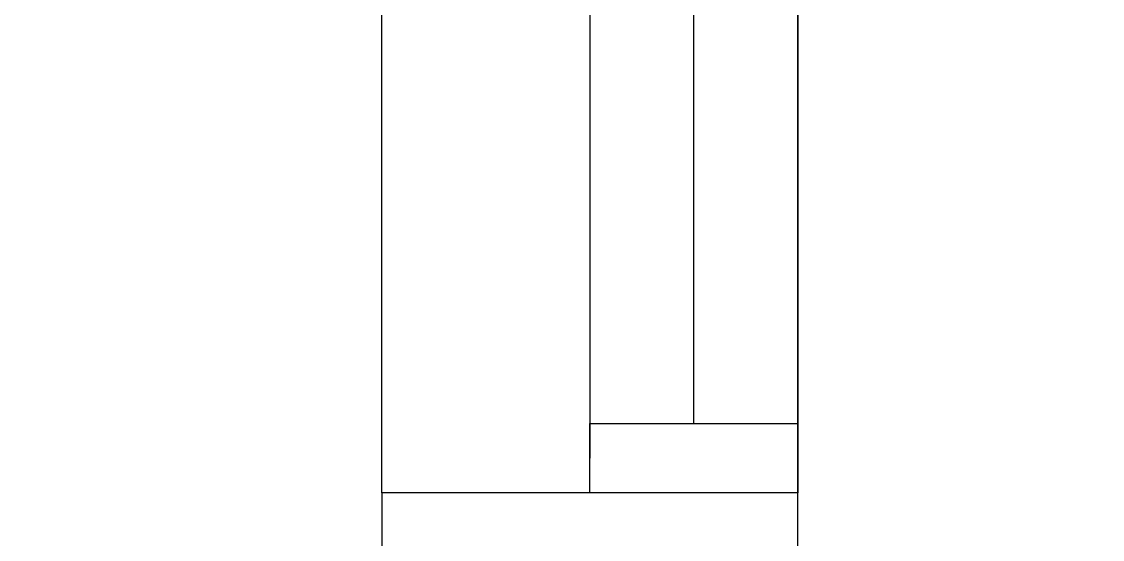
# Model space of a CAD drawing. Header units: inches. Extents: x 16928 to 514628, y -1471 to 241387.
# Drawn here: x 54729 to 55508, y 41689 to 42063 of the extents above; entities that cross this region are included whole.
import ezdxf

# ---------------------------------------------------------------- set-up
doc = ezdxf.new("R2010")
doc.units = ezdxf.units.IN
doc.header["$MEASUREMENT"] = 0
for name, color, linetype in [('12. mRspecT - LEGEND', 1, 'Continuous'), ('LW', 2, 'Continuous'), ('WALL', 1, 'Continuous'), ('WIN', 9, 'Continuous')]:
    doc.layers.add(name, color=color, linetype=linetype)

msp = doc.modelspace()

# ---------------------------------------------------------------- linework, layer by layer
at = {"layer": '12. mRspecT - LEGEND'}
msp.add_lwpolyline([(53513.76, 34610.48), (51863.56, 34610.48), (51863.56, 37610.48), (55288.56, 37610.48), (55288.56, 44260.48), (53288.56, 44260.48), (53288.56, 56110.48), (57288.56, 56110.48), (57288.56, 58610.48), (65138.56, 58610.48), (65138.56, 56785.48), (68563.28, 56785.48), (68563.56, 57160.48)], dxfattribs=at)
at = {"layer": 'LW'}
msp.add_line((54988.56, 41722.98), (54988.56, 43522.98), dxfattribs=at)
at = {"layer": 'WALL'}
msp.add_lwpolyline([(55288.56, 41572.98), (55288.56, 41722.98), (54988.56, 41722.98), (54988.56, 41572.98)], close=True, dxfattribs=at)
at = {"layer": 'WIN'}
for p, q in [((55288.56, 43522.98), (55288.56, 41722.98)), ((55138.56, 43497.98), (55138.56, 41747.98)), ((55213.56, 41772.98), (55213.56, 42306.31))]:
    msp.add_line(p, q, dxfattribs=at)
msp.add_lwpolyline([(55138.56, 41722.98), (55138.56, 41772.98), (55288.56, 41772.98), (55288.56, 41722.98)], close=True, dxfattribs=at)

doc.saveas('drawing.dxf')
